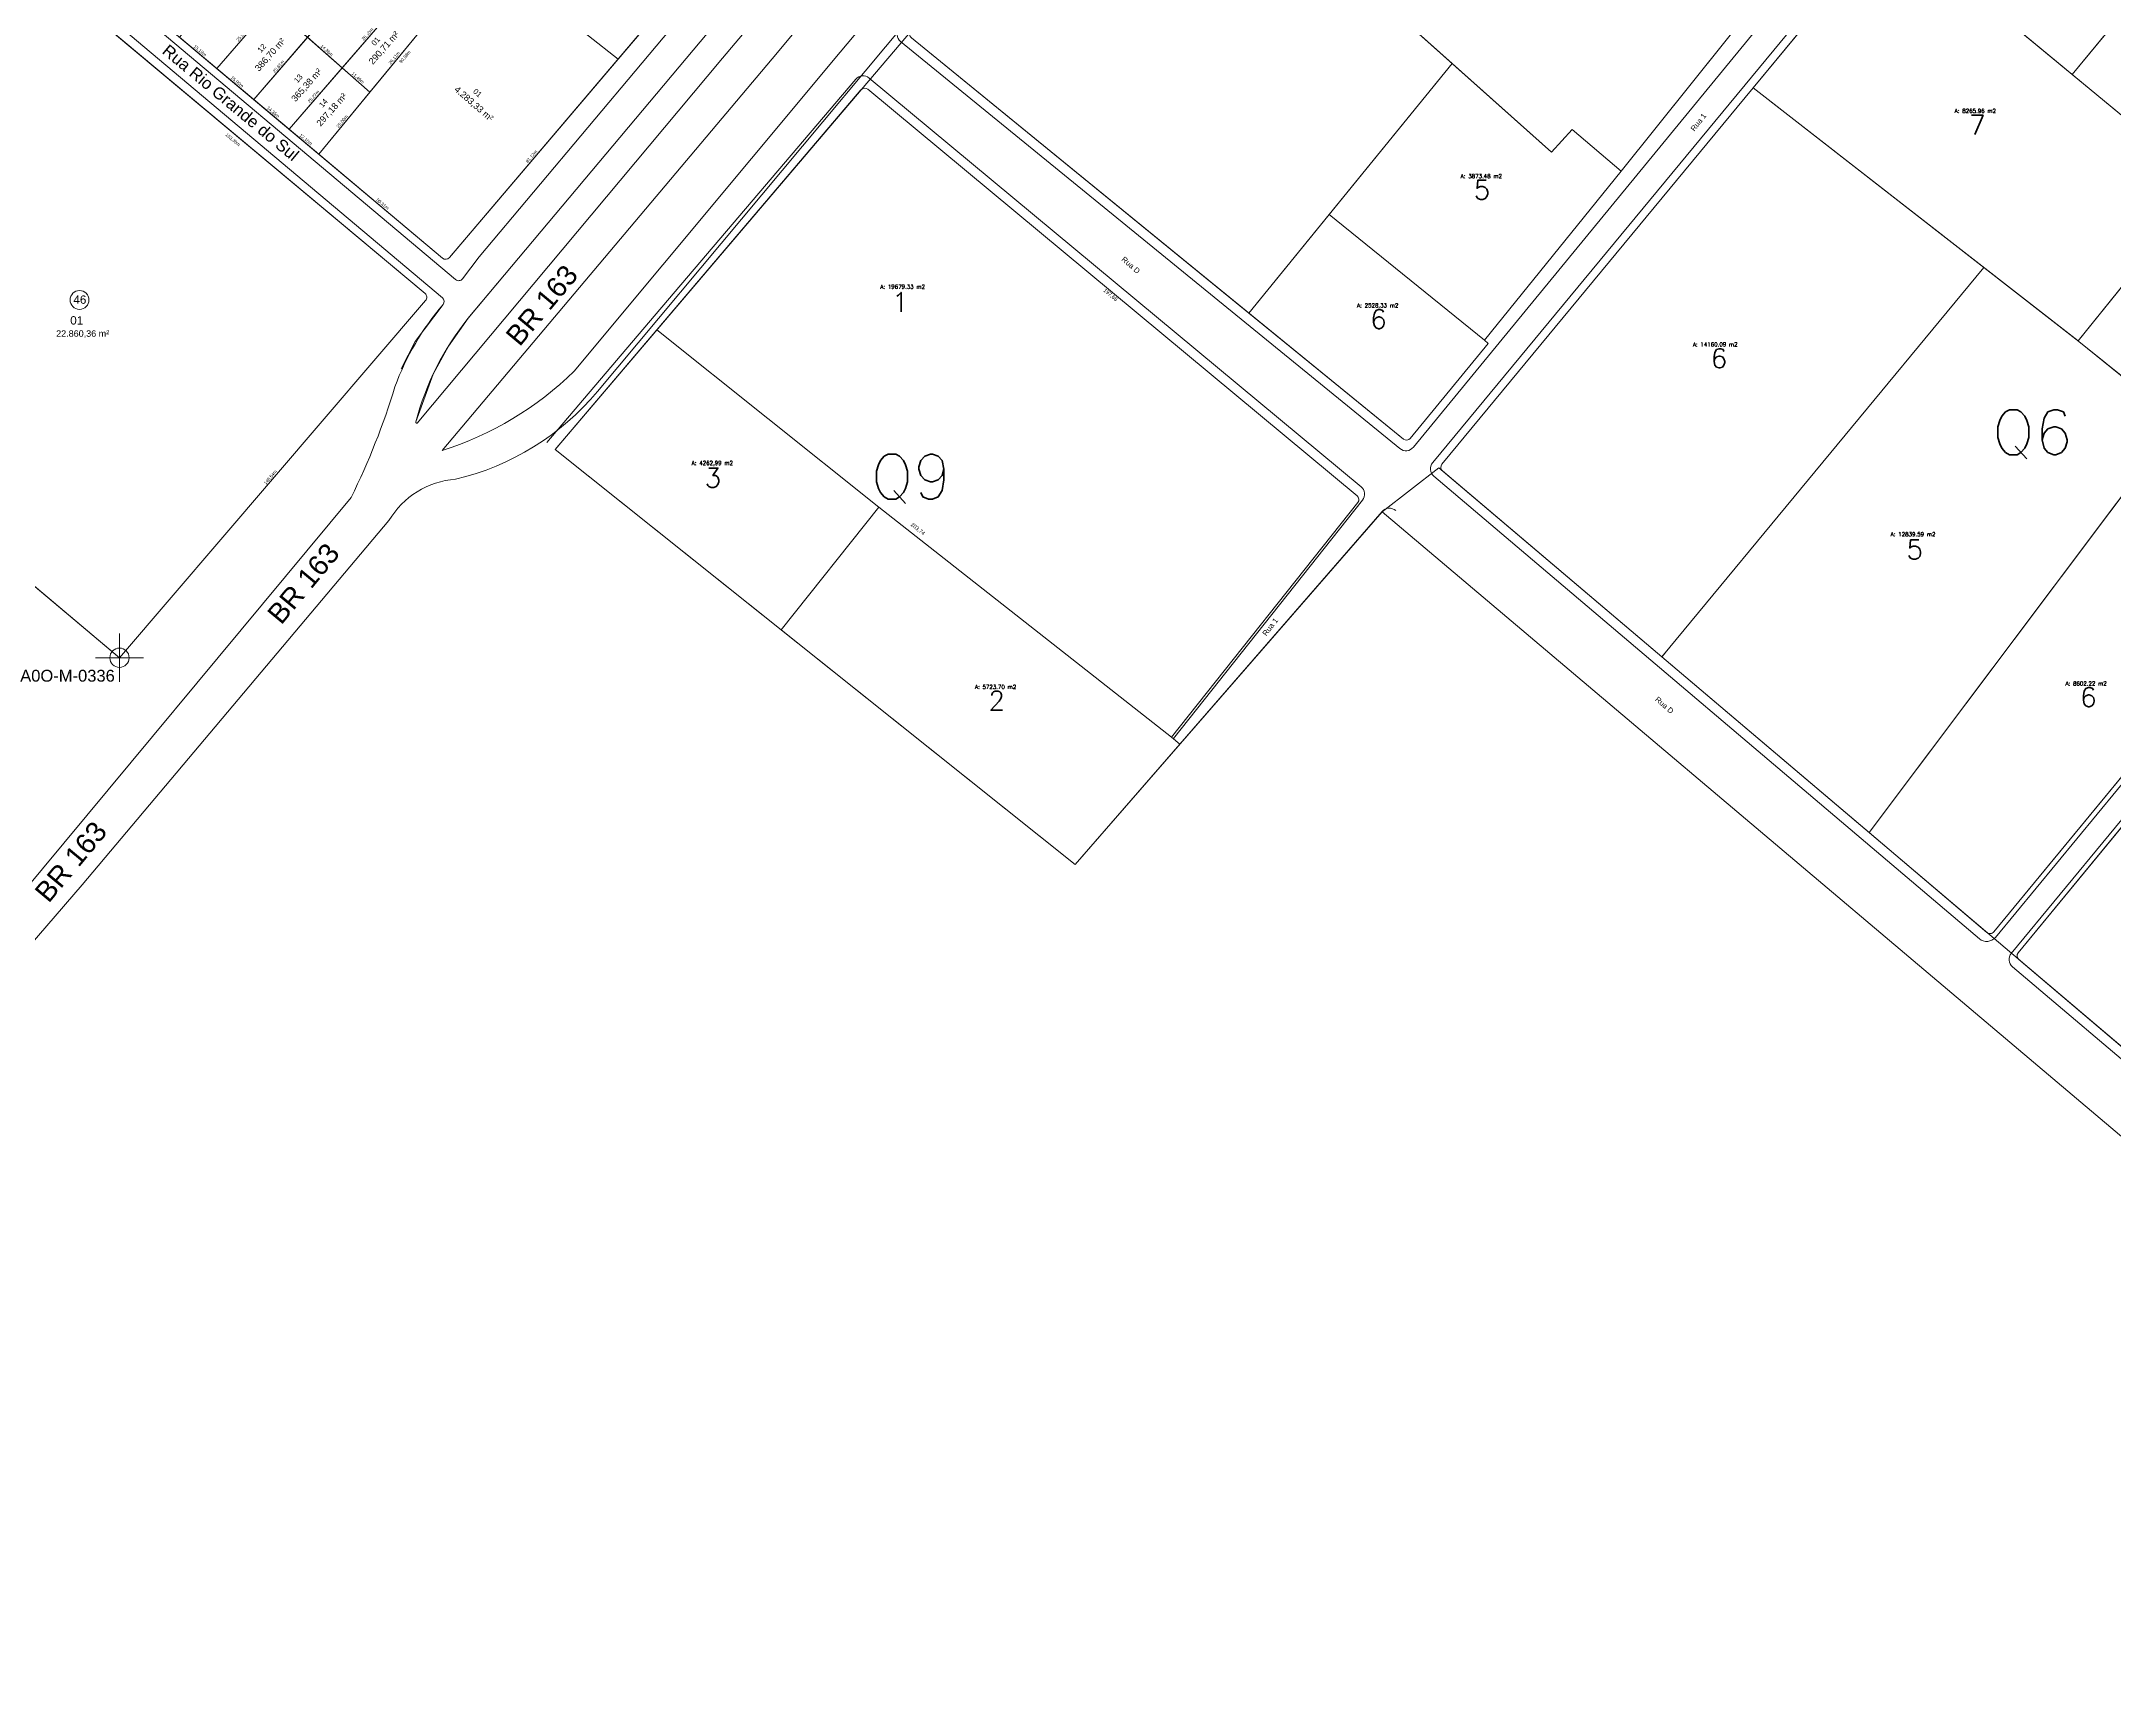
# Model space of a CAD drawing. Header units: metres. Extents: x 3808 to 8215, y 2374 to 6187.
# Drawn here: x 5218 to 5863, y 2374 to 2889 of the extents above; entities that cross this region are included whole.
import ezdxf
from ezdxf.enums import TextEntityAlignment as Align

# ---------------------------------------------------------------- set-up
doc = ezdxf.new("R2010")
doc.units = ezdxf.units.M
doc.linetypes.add('CONTINUO', pattern=[0])
for name, color, linetype in [('0 - MEIO FIO 2', 251, 'Continuous'), ('Areas Lotes', 1, 'Continuous'), ('Calçada', 8, 'Continuous'), ('COTAS', 7, 'Continuous'), ('ESPECARQ', 7, 'Continuous'), ('Lote', 7, 'Continuous'), ('Nome das Ruas', 7, 'Continuous'), ('Nº Lote', 7, 'Continuous'), ('Nº. quadra', 7, 'Continuous'), ('PERIMETRO', 7, 'CONTINUO'), ('Poligonal_1a_Ordem', 7, 'Continuous'), ('quadras', 7, 'Continuous'), ('Quadras_Identificação', 7, 'Continuous'), ('REG60-100', 7, 'Continuous'), ('UNIDADE', 7, 'Continuous'), ('vista', 7, 'Continuous')]:
    doc.layers.add(name, color=color, linetype=linetype)
for name, color, linetype, lineweight in [('EL', 40, 'Continuous', 5), ('Lotes_Boundary', 7, 'Continuous', 30), ('MF', 32, 'Continuous', 30), ('Nome_Ruas', 7, 'Continuous', 0)]:
    doc.layers.add(name, color=color, linetype=linetype, lineweight=lineweight)
doc.layers.get('UNIDADE').off()
doc.styles.add('Arial', font='arial.ttf')
doc.styles.add('pedro', font='arial.ttf', dxfattribs={"height": 3})
doc.styles.add('REGUA100', font='arial.ttf')
doc.styles.add('REGUA60', font='romans.shx', dxfattribs={"width": 1.4})
doc.dimstyles.new('Arqui_3D', dxfattribs={"dimtxt": 1.2, "dimasz": 2.5, "dimexe": 2, "dimexo": 3, "dimgap": 0.98, "dimtad": 1, "dimtoh": 1, "dimrnd": 0.005, "dimtxsty": 'Arial', "dimblk": 'NONE', "dimcen": 0, "dimdle": 4, "dimse1": 1, "dimse2": 1, "dimsd1": 1, "dimsd2": 1, "dimclrt": 256, "dimaunit": 1, "dimadec": 0, "dimazin": 0, "dimtfac": 1, "dimtmove": 2, "dimatfit": 2, "dimldrblk": 'NONE', "dimfxl": 1, "dimtolj": 1, "dimtzin": 0, "dimarcsym": 0})
doc.dimstyles.new('Copy(2) of ISO-25', dxfattribs={"dimtxt": 1, "dimasz": 2.5, "dimexe": 1.25, "dimexo": 0.625, "dimgap": 0.2, "dimtad": 1, "dimtoh": 1, "dimlfac": 1, "dimzin": 1, "dimtxsty": 'Arial', "dimblk": 'NONE', "dimcen": 0, "dimse1": 1, "dimse2": 1, "dimsd1": 1, "dimsd2": 1, "dimclrt": 256, "dimaunit": 1, "dimadec": 3, "dimazin": 0, "dimtfac": 1, "dimtmove": 0, "dimatfit": 3, "dimldrblk": 'NONE', "dimfxl": 1, "dimtolj": 1, "dimtzin": 0, "dimarcsym": 0})

# ---------------------------------------------------------------- blocks, each defined once
blk = doc.blocks.new('*D1991')
at = {"layer": 'Defpoints', "color": 0, "linetype": 'Continuous', "transparency": 16777216}
for p in [(5260.72, 2890), (5272.35, 2880.23), (5272.35, 2880.23)]:
    blk.add_point(p, dxfattribs=at)
at = {"layer": 'COTAS', "linetype": 'Continuous', "lineweight": 5, "transparency": 16777216, "insert": (5267.05, 2885.73), "char_height": 1, "attachment_point": 5, "rotation": 319.97217, "style": 'Arial'}
blk.add_mtext('\\A1;15,19m', dxfattribs=at)
blk = doc.blocks.new('_None')
blk = doc.blocks.new('*D1992')
at = {"layer": 'Defpoints', "color": 0, "linetype": 'Continuous', "transparency": 16777216}
for p in [(5272.35, 2880.23), (5283.84, 2870.59), (5283.84, 2870.59)]:
    blk.add_point(p, dxfattribs=at)
at = {"layer": 'COTAS', "linetype": 'Continuous', "lineweight": 5, "transparency": 16777216, "insert": (5278.61, 2876.02), "char_height": 1, "attachment_point": 5, "rotation": 319.97217, "style": 'Arial'}
blk.add_mtext('\\A1;15,00m', dxfattribs=at)
blk = doc.blocks.new('*D1993')
at = {"layer": 'Defpoints', "color": 0, "linetype": 'Continuous', "transparency": 16777216}
for p in [(5283.84, 2870.59), (5294.83, 2861.36), (5294.83, 2861.36)]:
    blk.add_point(p, dxfattribs=at)
at = {"layer": 'COTAS', "linetype": 'Continuous', "lineweight": 5, "transparency": 16777216, "insert": (5289.85, 2866.59), "char_height": 1, "attachment_point": 5, "rotation": 319.97217, "style": 'Arial'}
blk.add_mtext('\\A1;14,35m', dxfattribs=at)
blk = doc.blocks.new('*D1994')
at = {"layer": 'Defpoints', "color": 0, "linetype": 'Continuous', "transparency": 16777216}
for p in [(5294.83, 2861.36), (5304.14, 2853.54), (5304.14, 2853.54)]:
    blk.add_point(p, dxfattribs=at)
at = {"layer": 'COTAS', "linetype": 'Continuous', "lineweight": 5, "transparency": 16777216, "insert": (5300, 2858.06), "char_height": 1, "attachment_point": 5, "rotation": 319.97217, "style": 'Arial'}
blk.add_mtext('\\A1;12,16m', dxfattribs=at)
blk = doc.blocks.new('*D1995')
at = {"layer": 'Defpoints', "color": 0, "linetype": 'Continuous', "transparency": 16777216}
for p in [(5304.14, 2853.54), (5342.66, 2821.18), (5342.66, 2821.18)]:
    blk.add_point(p, dxfattribs=at)
at = {"layer": 'COTAS', "linetype": 'Continuous', "lineweight": 5, "transparency": 16777216, "insert": (5323.92, 2837.97), "char_height": 1, "attachment_point": 5, "rotation": 319.97217, "style": 'Arial'}
blk.add_mtext('\\A1;50,31m', dxfattribs=at)
blk = doc.blocks.new('*D1996')
at = {"layer": 'Defpoints', "color": 0, "linetype": 'Continuous', "transparency": 16777216}
for p in [(5397.29, 2883.18), (5397.29, 2883.18), (5344.77, 2821.36)]:
    blk.add_point(p, dxfattribs=at)
at = {"layer": 'COTAS', "linetype": 'Continuous', "lineweight": 5, "transparency": 16777216, "insert": (5370.42, 2852.79), "char_height": 1, "attachment_point": 5, "rotation": 49.65097, "style": 'Arial'}
blk.add_mtext('\\A1;81,12m', dxfattribs=at)
blk = doc.blocks.new('*D1997')
at = {"layer": 'Defpoints', "color": 0, "linetype": 'Continuous', "transparency": 16777216}
for p in [(5421.15, 2911.27), (5421.15, 2911.27), (5397.29, 2883.18)]:
    blk.add_point(p, dxfattribs=at)
at = {"layer": 'COTAS', "linetype": 'Continuous', "lineweight": 5, "transparency": 16777216, "insert": (5408.61, 2897.74), "char_height": 1, "attachment_point": 5, "rotation": 49.65097, "style": 'Arial'}
blk.add_mtext('\\A1;36,85m', dxfattribs=at)
blk = doc.blocks.new('*D1998')
at = {"layer": 'Defpoints', "color": 0, "linetype": 'Continuous', "transparency": 16777216}
for p in [(5355.85, 2915.73), (5357.46, 2914.39), (5304.14, 2853.54)]:
    blk.add_point(p, dxfattribs=at)
at = {"layer": 'COTAS', "linetype": 'Continuous', "lineweight": 5, "transparency": 16777216, "insert": (5330.99, 2883.81), "char_height": 1, "attachment_point": 5, "rotation": 50.25978, "style": 'Arial'}
blk.add_mtext('\\A1;80,88m', dxfattribs=at)
blk = doc.blocks.new('*D1999')
at = {"layer": 'Defpoints', "color": 0, "linetype": 'Continuous', "transparency": 16777216}
for p in [(5350.3, 2920.2), (5391.75, 2887.65), (5391.75, 2887.65)]:
    blk.add_point(p, dxfattribs=at)
at = {"layer": 'COTAS', "linetype": 'Continuous', "lineweight": 5, "transparency": 16777216, "insert": (5371.52, 2904.56), "char_height": 1, "attachment_point": 5, "rotation": 321.85537, "style": 'Arial'}
blk.add_mtext('\\A1;52,70m', dxfattribs=at)
blk = doc.blocks.new('*D2009')
at = {"layer": 'Defpoints', "color": 0, "linetype": 'Continuous', "transparency": 16777216}
for p in [(5300.58, 2889.96), (5311.37, 2880.46), (5311.37, 2880.46)]:
    blk.add_point(p, dxfattribs=at)
at = {"layer": 'COTAS', "linetype": 'Continuous', "lineweight": 5, "transparency": 16777216, "insert": (5306.51, 2885.81), "char_height": 1, "attachment_point": 5, "rotation": 318.63929, "style": 'Arial'}
blk.add_mtext('\\A1;14,38m', dxfattribs=at)
blk = doc.blocks.new('*D2010')
at = {"layer": 'Defpoints', "color": 0, "linetype": 'Continuous', "transparency": 16777216}
for p in [(5311.37, 2880.46), (5320, 2872.87), (5320, 2872.87)]:
    blk.add_point(p, dxfattribs=at)
at = {"layer": 'COTAS', "linetype": 'Continuous', "lineweight": 5, "transparency": 16777216, "insert": (5316.22, 2877.27), "char_height": 1, "attachment_point": 5, "rotation": 318.63929, "style": 'Arial'}
blk.add_mtext('\\A1;11,49m', dxfattribs=at)
blk = doc.blocks.new('*D2024')
at = {"layer": 'Defpoints', "color": 0, "linetype": 'Continuous', "transparency": 16777216}
for p in [(5289.33, 2899.87), (5289.33, 2899.87), (5272.35, 2880.23)]:
    blk.add_point(p, dxfattribs=at)
at = {"layer": 'COTAS', "linetype": 'Continuous', "lineweight": 5, "transparency": 16777216, "insert": (5280.23, 2890.58), "char_height": 1, "attachment_point": 5, "rotation": 49.16787, "style": 'Arial'}
blk.add_mtext('\\A1;25,96m', dxfattribs=at)
blk = doc.blocks.new('*D2026')
at = {"layer": 'Defpoints', "color": 0, "linetype": 'Continuous', "transparency": 16777216}
for p in [(5300.58, 2889.96), (5300.58, 2889.96), (5283.84, 2870.59)]:
    blk.add_point(p, dxfattribs=at)
at = {"layer": 'COTAS', "linetype": 'Continuous', "lineweight": 5, "transparency": 16777216, "insert": (5291.61, 2880.8), "char_height": 1, "attachment_point": 5, "rotation": 49.16694, "style": 'Arial'}
blk.add_mtext('\\A1;25,61m', dxfattribs=at)
blk = doc.blocks.new('*D2028')
at = {"layer": 'Defpoints', "color": 0, "linetype": 'Continuous', "transparency": 16777216}
for p in [(5311.37, 2880.46), (5311.37, 2880.46), (5294.83, 2861.36)]:
    blk.add_point(p, dxfattribs=at)
at = {"layer": 'COTAS', "linetype": 'Continuous', "lineweight": 5, "transparency": 16777216, "insert": (5302.5, 2871.43), "char_height": 1, "attachment_point": 5, "rotation": 49.0976, "style": 'Arial'}
blk.add_mtext('\\A1;25,27m', dxfattribs=at)
blk = doc.blocks.new('*D2029')
at = {"layer": 'Defpoints', "color": 0, "linetype": 'Continuous', "transparency": 16777216}
for p in [(5328.46, 2900.18), (5328.46, 2900.18), (5311.37, 2880.46)]:
    blk.add_point(p, dxfattribs=at)
at = {"layer": 'COTAS', "linetype": 'Continuous', "lineweight": 5, "transparency": 16777216, "insert": (5319.31, 2890.85), "char_height": 1, "attachment_point": 5, "rotation": 49.0976, "style": 'Arial'}
blk.add_mtext('\\A1;26,10m', dxfattribs=at)
blk = doc.blocks.new('*D2030')
at = {"layer": 'Defpoints', "color": 0, "linetype": 'Continuous', "transparency": 16777216}
for p in [(5320, 2872.87), (5320, 2872.87), (5304.14, 2853.54)]:
    blk.add_point(p, dxfattribs=at)
at = {"layer": 'COTAS', "linetype": 'Continuous', "lineweight": 5, "transparency": 16777216, "insert": (5311.45, 2863.71), "char_height": 1, "attachment_point": 5, "rotation": 50.62812, "style": 'Arial'}
blk.add_mtext('\\A1;25,00m', dxfattribs=at)
blk = doc.blocks.new('*D2031')
at = {"layer": 'Defpoints', "color": 0, "linetype": 'Continuous', "transparency": 16777216}
for p in [(5336.56, 2893.05), (5336.56, 2893.05), (5320, 2872.87)]:
    blk.add_point(p, dxfattribs=at)
at = {"layer": 'COTAS', "linetype": 'Continuous', "lineweight": 5, "transparency": 16777216, "insert": (5327.66, 2883.47), "char_height": 1, "attachment_point": 5, "rotation": 50.62812, "style": 'Arial'}
blk.add_mtext('\\A1;26,11m', dxfattribs=at)
blk = doc.blocks.new('*D6316')
at = {"layer": 'Defpoints', "color": 0, "linetype": 'Continuous', "transparency": 16777216}
for p in [(5125.14, 2794.96), (5242.01, 2696.7), (5242.01, 2696.7)]:
    blk.add_point(p, dxfattribs=at)
at = {"layer": 'COTAS', "linetype": 'Continuous', "lineweight": 5, "transparency": 16777216, "insert": (5184.09, 2746.44), "char_height": 1, "attachment_point": 5, "rotation": 319.94832, "style": 'Arial'}
blk.add_mtext('\\A1;152,69m', dxfattribs=at)
blk = doc.blocks.new('*D6342')
at = {"layer": 'Defpoints', "color": 0, "linetype": 'Continuous', "transparency": 16777216}
for p in [(5337.37, 2807.98), (5337.37, 2807.98), (5242.01, 2696.7)]:
    blk.add_point(p, dxfattribs=at)
at = {"layer": 'COTAS', "linetype": 'Continuous', "lineweight": 5, "transparency": 16777216, "insert": (5289.08, 2752.86), "char_height": 1, "attachment_point": 5, "rotation": 49.4069, "style": 'Arial'}
blk.add_mtext('\\A1;146,54m', dxfattribs=at)
blk = doc.blocks.new('*D6343')
at = {"layer": 'Defpoints', "color": 0, "linetype": 'Continuous', "transparency": 16777216}
for p in [(5217.96, 2906.63), (5219.61, 2908.61), (5337.19, 2810.11)]:
    blk.add_point(p, dxfattribs=at)
at = {"layer": 'COTAS', "linetype": 'Continuous', "lineweight": 5, "transparency": 16777216, "insert": (5277.26, 2858), "char_height": 1, "attachment_point": 5, "rotation": 320.04727, "style": 'Arial'}
blk.add_mtext('\\A1;153,38m', dxfattribs=at)
blk = doc.blocks.new('INDUNI1')
at = {"color": 0, "lineweight": 0, "style": 'REGUA100', "width": 1.4, "flags": 8}
for tag, p in [('NOME1', (0, 0)), ('NOME2', (0, -4))]:
    blk.add_attdef(tag, text='', height=2.5, dxfattribs=at).set_placement(p, align=Align.CENTER)
at = {"layer": 'ESPECARQ', "color": 3, "lineweight": 0, "style": 'REGUA60', "width": 1.4}
blk.add_attdef('AREA', text='', height=25, dxfattribs=at).set_placement((0, -8), align=Align.CENTER)
at = {"layer": 'ESPECARQ', "lineweight": 0, "style": 'REGUA60', "width": 1.4, "flags": 8}
for tag, p in [('REVPAR', (0, -13)), ('PEDIR', (0, -15)), ('PISO', (0, -10))]:
    blk.add_attdef(tag, text='', height=1.5, dxfattribs=at).set_placement(p, align=Align.CENTER)
blk = doc.blocks.new('*D10864')
at = {"layer": 'Defpoints', "color": 0, "transparency": 16777216}
for p in [(5475.04, 2873.76), (5625.74, 2745.06), (5627.46, 2747.14)]:
    blk.add_point(p, dxfattribs=at)
at = {"layer": 'Lotes_Boundary', "lineweight": 5, "transparency": 16777216, "insert": (5550.61, 2809.68), "char_height": 1.2, "attachment_point": 5, "rotation": 320.28186, "style": 'Arial'}
blk.add_mtext('\\A1;197,68', dxfattribs=at)
blk = doc.blocks.new('*D10865')
at = {"layer": 'Defpoints', "color": 0, "transparency": 16777216}
for p in [(5409.41, 2798.84), (5569.69, 2672), (5569.69, 2672)]:
    blk.add_point(p, dxfattribs=at)
at = {"layer": 'Lotes_Boundary', "lineweight": 5, "transparency": 16777216, "insert": (5490.61, 2736.76), "char_height": 1.2, "attachment_point": 5, "rotation": 321.64373, "style": 'Arial'}
blk.add_mtext('\\A1;203,74', dxfattribs=at)

msp = doc.modelspace()

# ---------------------------------------------------------------- linework, layer by layer
at = {"layer": '0 - MEIO FIO 2', "lineweight": 5}
for p, q in [((5679.736, 3195.508), (5420.687, 2885.975)), ((5687.968, 3190.876), (5429.874, 2883.474)), ((5390.877, 2779.635), (5693.751, 3142.056)), ((5639.998, 3092.049), (5466.443, 2885.296)), ((5453.652, 2893.288), (5445.316, 2883.212)), ((5420.687, 2885.975), (5350.527, 2802.32)), ((5429.874, 2883.474), (5334.702, 2769.787)), ((5445.316, 2883.212), (5342.492, 2761.239)), ((5466.443, 2885.296), (5383.634, 2785.946)), ((5314.146, 2746.658), (5191.908, 2599.521)), ((5325.954, 2739.438), (5230.421, 2625.923)), ((5230.421, 2625.923), (5208.424, 2600.424))]:
    msp.add_line(p, q, dxfattribs=at)
for centre, radius, start, end in [((5406.922, 2751.915), 84.346, 139.457426, 159.738246), ((5418.435, 2747.787), 87.083, 141.107248, 165.123503), ((5310.502, 2861.113), 104.873, 287.760428, 314.213509), ((5116.439, 2844.891), 220.766, 333.578936, 343.211477), ((5327.647, 2832.441), 82.381, 283.359357, 320.133306), ((5334.586, 2770.086), 0.321, 169.422655, 291.282528), ((5348.587, 2726.075), 26.284, 94.15778, 149.442756)]:
    msp.add_arc(centre, radius, start, end, dxfattribs=at)
at = {"layer": 'Calçada', "linetype": 'Continuous', "lineweight": 5}
for p, q in [((5220.182, 2911.845), (5342.594, 2808.791)), ((5427.87, 2909.523), (5354.013, 2821.594)), ((5397.295, 2883.181), (5344.772, 2821.356)), ((5361.893, 2815.981), (5350.656, 2802.464)), ((5342.826, 2806.741), (5334.12, 2795.183)), ((5350.656, 2802.464), (5344.525, 2793.787)), ((5334.12, 2795.183), (5329.758, 2786.725)), ((5344.525, 2793.787), (5339.664, 2785.073)), ((5339.664, 2785.073), (5334.271, 2770.145))]:
    msp.add_line(p, q, dxfattribs=at)
at = {"layer": 'Calçada', "linetype": 'Continuous', "lineweight": 5, "flags": 128}
msp.add_lwpolyline([(5354.013, 2821.594), (5348.851, 2814.741, -0.4301836), (5346.687, 2814.496), (5224.69, 2917.201)], format="xyb", dxfattribs=at)
at = {"layer": 'Calçada', "linetype": 'Continuous', "lineweight": 5}
msp.add_arc((5341.628, 2807.644), 1.5, 323.01348, 49.907152, dxfattribs=at)
at = {"layer": 'EL', "linetype": 'Continuous', "lineweight": 5}
for p, q in [((5556.375, 2971.734), (5657.112, 2881.793)), ((5750.795, 2874.231), (5793.187, 2925.503)), ((5891.447, 2844.262), (5793.187, 2925.503)), ((5885.131, 2920.739), (5850.138, 2878.416)), ((5765.466, 2917.927), (5709.685, 2848.226)), ((5488.684, 2889.741), (5641.889, 2764.805)), ((5657.112, 2881.793), (5593.734, 2804.074)), ((5687.969, 2854.175), (5657.112, 2881.793)), ((5923.782, 2884.28), (5851.998, 2795.44)), ((5409.408, 2798.845), (5472.939, 2873.581)), ((5475.04, 2873.764), (5627.464, 2747.137)), ((5750.795, 2874.231), (5653.872, 2757.018)), ((5852.262, 2795.227), (5750.795, 2874.231)), ((5687.969, 2854.175), (5694.453, 2861.283)), ((5694.453, 2861.283), (5709.685, 2848.226)), ((5667.091, 2795.619), (5709.685, 2848.226)), ((5618.755, 2834.756), (5667.091, 2795.619)), ((5822.688, 2818.254), (5722.394, 2696.965)), ((5409.408, 2798.845), (5377.742, 2761.593)), ((5478.48, 2743.633), (5409.408, 2798.845)), ((5668.241, 2794.548), (5667.091, 2795.619)), ((5643.996, 2765.016), (5668.241, 2794.548)), ((5852.262, 2795.227), (5930.045, 2732.378)), ((5539.621, 2632.3), (5377.742, 2761.593)), ((5722.394, 2696.965), (5654.057, 2754.918)), ((5627.68, 2745.051), (5569.695, 2672.003)), ((5478.48, 2743.633), (5448.096, 2705.401)), ((5569.695, 2672.003), (5478.48, 2743.633)), ((5723.294, 2698.027), (5722.394, 2696.965)), ((5833.319, 2604.835), (5893.57, 2677.958)), ((5572.243, 2669.784), (5539.621, 2632.3)), ((5569.695, 2672.003), (5572.243, 2669.784)), ((5875.367, 2567.237), (5833.506, 2602.737))]:
    msp.add_line(p, q, dxfattribs=at)
at = {"layer": 'EL', "lineweight": 5}
for p, q in [((5883.074, 2770.33), (5786.897, 2642.263)), ((5908.473, 2711.77), (5825.718, 2611.336)), ((5722.394, 2696.965), (5786.897, 2642.263)), ((5823.59, 2611.146), (5786.897, 2642.263))]:
    msp.add_line(p, q, dxfattribs=at)
at = {"layer": 'EL', "linetype": 'Continuous', "lineweight": 5}
for centre, start, end in [((5474.082, 2872.61), 50.281855, 139.633279), ((5642.837, 2765.967), 230.803244, 320.614809), ((5655.028, 2756.062), 140.412683, 229.700428), ((5626.506, 2745.983), 321.557344, 50.281855), ((5834.476, 2603.881), 140.512481, 229.700428)]:
    msp.add_arc(centre, 1.5, start, end, dxfattribs=at)
at = {"layer": 'EL', "lineweight": 5}
msp.add_arc((5824.561, 2612.29), 1.5, 229.700428, 320.512481, dxfattribs=at)
at = {"layer": 'Lote', "linetype": 'Continuous', "lineweight": 5}
for p, q in [((5242.014, 2696.705), (4615.037, 3223.766)), ((5272.354, 2880.234), (5306.387, 2919.618)), ((5280.198, 2907.909), (5319.998, 2872.868)), ((5283.84, 2870.586), (5317.646, 2909.706)), ((5294.827, 2861.358), (5328.461, 2900.184)), ((5336.561, 2893.052), (5304.137, 2853.538)), ((5378.88, 2897.643), (5397.295, 2883.181))]:
    msp.add_line(p, q, dxfattribs=at)
at = {"layer": 'Lote', "linetype": 'Continuous', "lineweight": 5, "flags": 128}
for points in [[(5378.88, 2897.643), (5397.295, 2883.181), (5421.154, 2911.266, 0.4190426), (5420.963, 2913.396), (5382.595, 2944.918, 0.4092806), (5380.5, 2944.731), (5355.845, 2915.733), (5374.26, 2901.271)], [(5374.26, 2901.271), (5355.845, 2915.733), (5336.561, 2893.052), (5304.137, 2853.538), (5342.664, 2821.178, 0.4125725), (5344.772, 2821.356), (5397.295, 2883.181), (5378.88, 2897.643)]]:
    msp.add_lwpolyline(points, format="xyb", dxfattribs=at)
msp.add_lwpolyline([(5275.995, 2907.552), (5260.722, 2890.003), (5272.354, 2880.234), (5289.325, 2899.873), (5280.198, 2907.909)], dxfattribs=at)
for points in [[(5300.583, 2889.961), (5311.375, 2880.46), (5328.461, 2900.184), (5317.646, 2909.706)], [(5289.325, 2899.873), (5272.354, 2880.234), (5283.84, 2870.586), (5300.583, 2889.961)], [(5311.375, 2880.46), (5319.998, 2872.868), (5336.561, 2893.052), (5328.461, 2900.184)], [(5311.375, 2880.46), (5300.583, 2889.961), (5283.84, 2870.586), (5294.827, 2861.358)], [(5319.998, 2872.868), (5311.375, 2880.46), (5294.827, 2861.358), (5304.137, 2853.538)]]:
    msp.add_lwpolyline(points, close=True, dxfattribs=at)
at = {"layer": 'Lotes_Boundary', "lineweight": 5, "flags": 128}
for points in [[(5556.375, 2971.734), (5636.587, 3066.093), (5761.667, 2954.735), (5746.047, 2935.216), (5765.466, 2917.927), (5709.685, 2848.226), (5694.453, 2861.283), (5687.969, 2854.175)], [(5891.447, 2844.262), (5871.4, 2860.836), (5850.138, 2878.416), (5793.187, 2925.503), (5750.795, 2874.231), (5851.995, 2795.435)], [(5904.605, 2900.997), (5885.131, 2920.739), (5850.138, 2878.416), (5871.4, 2860.836)], [(5709.685, 2848.226), (5694.453, 2861.283), (5687.969, 2854.175), (5657.112, 2881.793), (5618.755, 2834.756), (5667.091, 2795.619)], [(5883.074, 2770.33), (5852.262, 2795.227), (5851.995, 2795.435), (5822.688, 2818.254), (5722.394, 2696.965), (5786.897, 2642.263)], [(5478.48, 2743.633), (5409.408, 2798.845), (5377.742, 2761.593), (5448.096, 2705.401)], [(5478.48, 2743.633), (5448.096, 2705.401), (5539.621, 2632.3), (5572.243, 2669.784), (5569.695, 2672.003)]]:
    msp.add_lwpolyline(points, close=True, dxfattribs=at)
for points in [[(5657.112, 2881.793), (5556.375, 2971.734), (5488.489, 2891.875, 0.4202071), (5488.684, 2889.741), (5593.734, 2804.074), (5618.755, 2834.756)], [(5829.297, 2967.042, 0.4154197), (5827.181, 2966.84), (5793.187, 2925.503), (5850.138, 2878.416), (5885.131, 2920.739)], [(5923.782, 2884.28), (5891.447, 2844.262), (5851.995, 2795.435), (5852.262, 2795.227), (5930.045, 2732.378), (6002.563, 2822.129, 0.4191096), (6002.482, 2822.837)], [(5475.04, 2873.764, 0.4109062), (5472.939, 2873.581), (5409.408, 2798.845), (5478.48, 2743.633), (5569.695, 2672.003), (5627.68, 2745.051, 0.4077001), (5627.464, 2747.137)], [(5822.688, 2818.254), (5750.795, 2874.231), (5653.872, 2757.018, 0.4105708), (5654.057, 2754.918), (5722.394, 2696.965)], [(5668.241, 2794.548), (5667.091, 2795.619), (5618.755, 2834.756), (5593.734, 2804.074), (5641.889, 2764.805, 0.4132591), (5643.996, 2765.016)], [(5908.473, 2711.77), (5930.045, 2732.378), (5883.074, 2770.33), (5786.897, 2642.263), (5823.59, 2611.146, 0.4183705), (5825.718, 2611.336)], [(5913.643, 2608.057), (5885.753, 2638.026), (5870.811, 2650.337), (5833.319, 2604.835, 0.4100756), (5833.506, 2602.737), (5875.367, 2567.237)]]:
    msp.add_lwpolyline(points, format="xyb", close=True, dxfattribs=at)
at = {"layer": 'Lotes_Boundary', "lineweight": 5}
msp.add_arc((5824.561, 2612.29), 1.5, 229.700428, 320.512481, dxfattribs=at)
at = {"layer": 'MF', "linetype": 'Continuous', "lineweight": 5}
for p, q in [((5644.978, 2762.272), (5820.902, 2976.558)), ((5827.602, 2971.04), (5650.997, 2757.464)), ((5485.294, 2888.634), (5640.764, 2761.851)), ((5406.82, 2801.045), (5471.308, 2876.908)), ((5475.511, 2877.273), (5628.74, 2749.977)), ((5406.82, 2801.045), (5375.153, 2763.793)), ((5651.369, 2753.265), (5821.279, 2609.172)), ((5629.173, 2745.805), (5570.243, 2671.567)), ((5572.243, 2669.784), (5635.293, 2742.231)), ((5635.265, 2742.199), (6071.031, 2373.77)), ((5826.244, 2609.616), (5909.63, 2710.816)), ((5831.207, 2604.631), (5915.033, 2706.365)), ((5831.582, 2600.435), (6022.933, 2438.16))]:
    msp.add_line(p, q, dxfattribs=at)
for centre, radius, start, end in [((5487.19, 2890.959), 3, 140.088852, 230.803244), ((5473.594, 2874.965), 3, 50.281855, 139.633279), ((5642.66, 2764.176), 3, 230.803244, 320.614809), ((5653.309, 2755.553), 3, 140.412683, 229.700428), ((5626.823, 2747.67), 3, 321.557344, 50.281855), ((5637.556, 2740.262), 3, 49.786302, 138.96748), ((5823.543, 2611.841), 3.5, 229.700428, 320.512481), ((5833.522, 2602.723), 3, 140.512481, 229.700428)]:
    msp.add_arc(centre, radius, start, end, dxfattribs=at)
at = {"layer": 'Nº. quadra', "lineweight": 5}
for start, end in [(0, 180), (180, 0)]:
    msp.add_arc((5229.581, 2808.142), 2.937, start, end, dxfattribs=at)
at = {"layer": 'PERIMETRO', "linetype": 'Continuous', "lineweight": 5}
for p, q in [((5242.014, 2689.205), (5242.014, 2704.205)), ((5234.514, 2696.705), (5249.514, 2696.705))]:
    msp.add_line(p, q, dxfattribs=at)
msp.add_circle((5242.014, 2696.705), 3, dxfattribs=at)
at = {"layer": 'Poligonal_1a_Ordem', "linetype": 'Continuous', "lineweight": 5}
for p, q in [((5636.587, 3066.093), (5377.742, 2761.593)), ((5539.621, 2632.3), (5377.742, 2761.593)), ((5635.265, 2742.199), (5652.928, 2755.876)), ((5652.928, 2755.876), (6084.593, 2389.803)), ((5539.621, 2632.3), (5635.265, 2742.199))]:
    msp.add_line(p, q, dxfattribs=at)
at = {"layer": 'quadras', "linetype": 'Continuous', "lineweight": 5}
for p, q in [((5228.047, 2917.448), (5342.664, 2821.178)), ((5219.612, 2908.606), (5337.192, 2810.109)), ((5337.192, 2810.109), (5219.612, 2908.606)), ((5421.154, 2911.266), (5344.772, 2821.356))]:
    msp.add_line(p, q, dxfattribs=at)
at = {"layer": 'quadras', "linetype": 'Continuous', "lineweight": 5, "flags": 128}
for points in [[(5242.014, 2696.705), (5337.368, 2807.983, 0.4174909), (5337.192, 2810.109), (5219.612, 2908.606, 0.4183421), (5217.485, 2908.403), (5125.137, 2794.956)], [(5125.137, 2794.956), (5242.014, 2696.705), (5337.368, 2807.983, 0.4174909), (5337.192, 2810.109), (5219.612, 2908.606, 0.1761137), (5218.648, 2908.956, 0.2256067), (5217.485, 2908.403)]]:
    msp.add_lwpolyline(points, format="xyb", close=True, dxfattribs=at)
at = {"layer": 'quadras', "linetype": 'Continuous', "lineweight": 5}
msp.add_arc((5343.629, 2822.327), 1.5, 229.972167, 319.650966, dxfattribs=at)

# ---------------------------------------------------------------- block references
at = {"layer": 'UNIDADE', "lineweight": 5}
ref = msp.add_blockref('INDUNI1', (5820.005, 2866.792), dxfattribs=dict(at, xscale=0.05, yscale=0.05, zscale=0.05))
ref.add_attrib('AREA', 'A: 8265.96 m2', dxfattribs={"layer": 'ESPECARQ', "color": 3, "lineweight": 0, "height": 1.25, "style": 'REGUA60'}).set_placement((5820.005, 2866.401), align=Align.CENTER)
ref = msp.add_blockref('INDUNI1', (5666.151, 2846.477), dxfattribs=dict(at, xscale=0.05, yscale=0.05, zscale=0.05))
ref.add_attrib('AREA', 'A: 3873.48 m2', dxfattribs={"layer": 'ESPECARQ', "color": 3, "lineweight": 0, "height": 1.25, "style": 'REGUA60'}).set_placement((5666.151, 2846.086), align=Align.CENTER)
ref = msp.add_blockref('INDUNI1', (5485.921, 2812.034), dxfattribs=dict(at, xscale=0.05, yscale=0.05, zscale=0.05))
ref.add_attrib('AREA', 'A: 19679.33 m2', dxfattribs={"layer": 'ESPECARQ', "color": 3, "lineweight": 0, "height": 1.25, "style": 'REGUA60'}).set_placement((5485.921, 2811.643), align=Align.CENTER)
ref = msp.add_blockref('INDUNI1', (5633.885, 2806.208), dxfattribs=dict(at, xscale=0.05, yscale=0.05, zscale=0.05))
ref.add_attrib('AREA', 'A: 2528.33 m2', dxfattribs={"layer": 'ESPECARQ', "color": 3, "lineweight": 0, "height": 1.25, "style": 'REGUA60'}).set_placement((5633.885, 2805.817), align=Align.CENTER)
ref = msp.add_blockref('INDUNI1', (5738.99, 2794.072), dxfattribs=dict(at, xscale=0.05, yscale=0.05, zscale=0.05))
ref.add_attrib('AREA', 'A: 14160.09 m2', dxfattribs={"layer": 'ESPECARQ', "color": 3, "lineweight": 0, "height": 1.25, "style": 'REGUA60'}).set_placement((5738.99, 2793.681), align=Align.CENTER)
ref = msp.add_blockref('INDUNI1', (5426.657, 2757.124), dxfattribs=dict(at, xscale=0.05, yscale=0.05, zscale=0.05))
ref.add_attrib('AREA', 'A: 4262,99 m2', dxfattribs={"layer": 'ESPECARQ', "color": 3, "lineweight": 0, "height": 1.25, "style": 'REGUA60'}).set_placement((5426.657, 2756.734), align=Align.CENTER)
ref = msp.add_blockref('INDUNI1', (5800.604, 2734.922), dxfattribs=dict(at, xscale=0.05, yscale=0.05, zscale=0.05))
ref.add_attrib('AREA', 'A: 12839.59 m2', dxfattribs={"layer": 'ESPECARQ', "color": 3, "lineweight": 0, "height": 1.25, "style": 'REGUA60'}).set_placement((5800.604, 2734.531), align=Align.CENTER)
ref = msp.add_blockref('INDUNI1', (5514.865, 2687.364), dxfattribs=dict(at, xscale=0.05, yscale=0.05, zscale=0.05))
ref.add_attrib('AREA', 'A: 5723.70 m2', dxfattribs={"layer": 'ESPECARQ', "color": 3, "lineweight": 0, "height": 1.25, "style": 'REGUA60'}).set_placement((5514.865, 2686.973), align=Align.CENTER)
ref = msp.add_blockref('INDUNI1', (5854.495, 2688.438), dxfattribs=dict(at, xscale=0.05, yscale=0.05, zscale=0.05))
ref.add_attrib('AREA', 'A: 8602.22 m2', dxfattribs={"layer": 'ESPECARQ', "color": 3, "lineweight": 0, "height": 1.25, "style": 'REGUA60'}).set_placement((5854.495, 2688.047), align=Align.CENTER)

# ---------------------------------------------------------------- texts
at = {"layer": 'Areas Lotes', "color": 1, "lineweight": 5, "style": 'Arial'}
for s, height, rotation, p in [('386,70 m²', 2.0071, 48.450551, (5285.459, 2879.174)), ('290,71 m²', 2.0071, 48.450551, (5320.925, 2881.314)), ('365,38 m²', 2.0071, 48.450551, (5296.831, 2869.7)), ('4.283,33 m²', 2.00712, 318.903406, (5346.109, 2873.428)), ('297,18 m²', 2.0071, 48.450551, (5304.646, 2862.054))]:
    msp.add_text(s, height=height, rotation=rotation, dxfattribs=at).set_placement(p)
msp.add_text('22.860,36 m²', height=2.0071, dxfattribs=at).set_placement((5222.298, 2796.675))
at = {"layer": 'Nome das Ruas', "lineweight": 5, "style": 'Arial'}
msp.add_text('Rua Rio Grande do Sul', height=3.68425, rotation=320.24296, dxfattribs=at).set_placement((5255.027, 2885.186, 190.804))
at = {"layer": 'Nome_Ruas', "lineweight": 5, "style": 'Arial'}
for s, rotation, p in [('Rua 1', 52.283993, (5732.501, 2860.524)), ('Rua D', 319.023727, (5553.931, 2820.548)), ('Rua 1', 52.283993, (5599.148, 2703.326)), ('Rua D', 319.023727, (5720.118, 2683.483))]:
    msp.add_text(s, height=1.68, rotation=rotation, dxfattribs=at).set_placement(p)
at = {"layer": 'Nº Lote', "lineweight": 5, "style": 'Arial'}
for s, rotation, p in [('12', 48.450551, (5286.084, 2885.027, 1.156)), ('01', 48.450551, (5321.55, 2887.167, 1.156)), ('13', 48.450551, (5297.456, 2875.553, 1.156)), ('01', 318.903406, (5351.967, 2872.849, 1.156)), ('14', 48.450551, (5305.271, 2867.907, 1.156))]:
    msp.add_text(s, height=1.706, rotation=rotation, dxfattribs=at).set_placement(p)
msp.add_text('01', height=2.6083, dxfattribs=at).set_placement((5226.68, 2800.475))
at = {"layer": 'Nº. quadra', "lineweight": 5, "style": 'Arial'}
msp.add_text('46', height=2.6083, dxfattribs=at).set_placement((5227.66, 2806.946))
at = {"layer": 'PERIMETRO', "lineweight": 5, "style": 'Arial'}
msp.add_text('A0O-M-0336', height=3.6842, dxfattribs=at).set_placement((5211.103, 2689.258))
at = {"layer": 'Quadras_Identificação', "lineweight": 5, "style": 'REGUA60'}
for s, p in [('Q6', (5825.22, 2759.952)), ('Q9', (5475.998, 2746.123))]:
    msp.add_text(s, height=14, dxfattribs=at).set_placement(p)
at = {"layer": 'REG60-100', "lineweight": 5, "style": 'REGUA60'}
for s, p in [('7', (5818.033, 2859.671)), ('5', (5663.782, 2839.47)), ('1', (5482.589, 2804.49)), ('6', (5631.558, 2799.188)), ('6', (5737.608, 2786.965)), ('3', (5424.266, 2749.768)), ('5', (5798.561, 2727.416)), ('2', (5512.634, 2680.335)), ('6', (5852.645, 2681.46))]:
    msp.add_text(s, height=6, dxfattribs=at).set_placement(p)
at = {"layer": 'vista', "lineweight": 5, "style": 'pedro'}
for p in [(5361.834, 2797.346), (5287.581, 2710.681), (5215.153, 2624.018)]:
    msp.add_text('BR 163', height=6.24, rotation=50.237356, dxfattribs=at).set_placement(p, align=Align.TOP_LEFT)

# ---------------------------------------------------------------- dimensions: what is measured, and where the dimension line sits
at = {"layer": 'COTAS', "linetype": 'Continuous', "lineweight": 5}
for p1, p2, distance, picture, middle in [((5350.304, 2920.204), (5391.753, 2887.652), 0, '*D1999', (5371.524, 2904.558)), ((5304.137, 2853.538), (5355.845, 2915.733), -2.1, '*D1998', (5330.99, 2883.805)), ((5337.192, 2810.109), (5219.612, 2908.606), 2.573, '*D6343', (5277.264, 2857.998)), ((5397.295, 2883.181), (5421.154, 2911.266), 0, '*D1997', (5408.614, 2897.742)), ((5272.354, 2880.234), (5289.325, 2899.873), 0, '*D2024', (5280.233, 2890.577)), ((5311.375, 2880.46), (5328.461, 2900.184), 0, '*D2029', (5319.313, 2890.847)), ((5319.998, 2872.868), (5336.561, 2893.052), 0, '*D2031', (5327.661, 2883.468)), ((5283.84, 2870.586), (5300.583, 2889.961), 0, '*D2026', (5291.605, 2880.798)), ((5300.583, 2889.961), (5311.375, 2880.46), 0, '*D2009', (5306.508, 2885.812)), ((5294.827, 2861.358), (5311.375, 2880.46), 0, '*D2028', (5302.495, 2871.434)), ((5311.375, 2880.46), (5319.998, 2872.868), 0, '*D2010', (5316.216, 2877.266)), ((5344.772, 2821.356), (5397.295, 2883.181), 0, '*D1996', (5370.423, 2852.787)), ((5304.137, 2853.538), (5319.998, 2872.868), 0, '*D2030', (5311.448, 2863.711)), ((5242.014, 2696.705), (5337.368, 2807.983), 0, '*D6342', (5289.083, 2752.865)), ((5125.137, 2794.956), (5242.014, 2696.705), 0, '*D6316', (5184.091, 2746.443))]:
    dim = msp.add_aligned_dim(p1=p1, p2=p2, distance=distance, dimstyle='Copy(2) of ISO-25', override={"dimpost": 'm'}, dxfattribs=at)
    dim.commit()
    dim.dimension.update_dxf_attribs({"geometry": picture, "text_midpoint": middle})
for base, p1, p2, picture, middle in [((5272.354, 2880.234), (5260.722, 2890.003), (5272.354, 2880.234), '*D1991', (5267.053, 2885.732)), ((5283.84, 2870.586), (5272.354, 2880.234), (5283.84, 2870.586), '*D1992', (5278.612, 2876.023)), ((5294.827, 2861.358), (5283.84, 2870.586), (5294.827, 2861.358), '*D1993', (5289.848, 2866.586)), ((5304.137, 2853.538), (5294.827, 2861.358), (5304.137, 2853.538), '*D1994', (5299.997, 2858.062)), ((5342.664, 2821.178), (5304.137, 2853.538), (5342.664, 2821.178), '*D1995', (5323.915, 2837.972))]:
    dim = msp.add_linear_dim(base=base, p1=p1, p2=p2, angle=139.972167, dimstyle='Copy(2) of ISO-25', override={"dimpost": 'm', "dimtmove": 1}, dxfattribs=at)
    dim.commit()
    dim.dimension.update_dxf_attribs({"geometry": picture, "text_midpoint": middle})
at = {"layer": 'Lotes_Boundary', "lineweight": 5}
for p1, p2, distance, text, picture, middle in [((5475.04, 2873.764), (5627.464, 2747.137), -2.699, '197,68', '*D10864', (5550.614, 2809.683)), ((5409.408, 2798.845), (5569.695, 2672.003), 0, '203,74', '*D10865', (5490.607, 2736.758))]:
    dim = msp.add_aligned_dim(p1=p1, p2=p2, distance=distance, text=text, dimstyle='Arqui_3D', override={"dimpost": 'm'}, dxfattribs=at)
    dim.commit()
    dim.dimension.update_dxf_attribs({"geometry": picture, "text_midpoint": middle})

doc.saveas('drawing.dxf')
